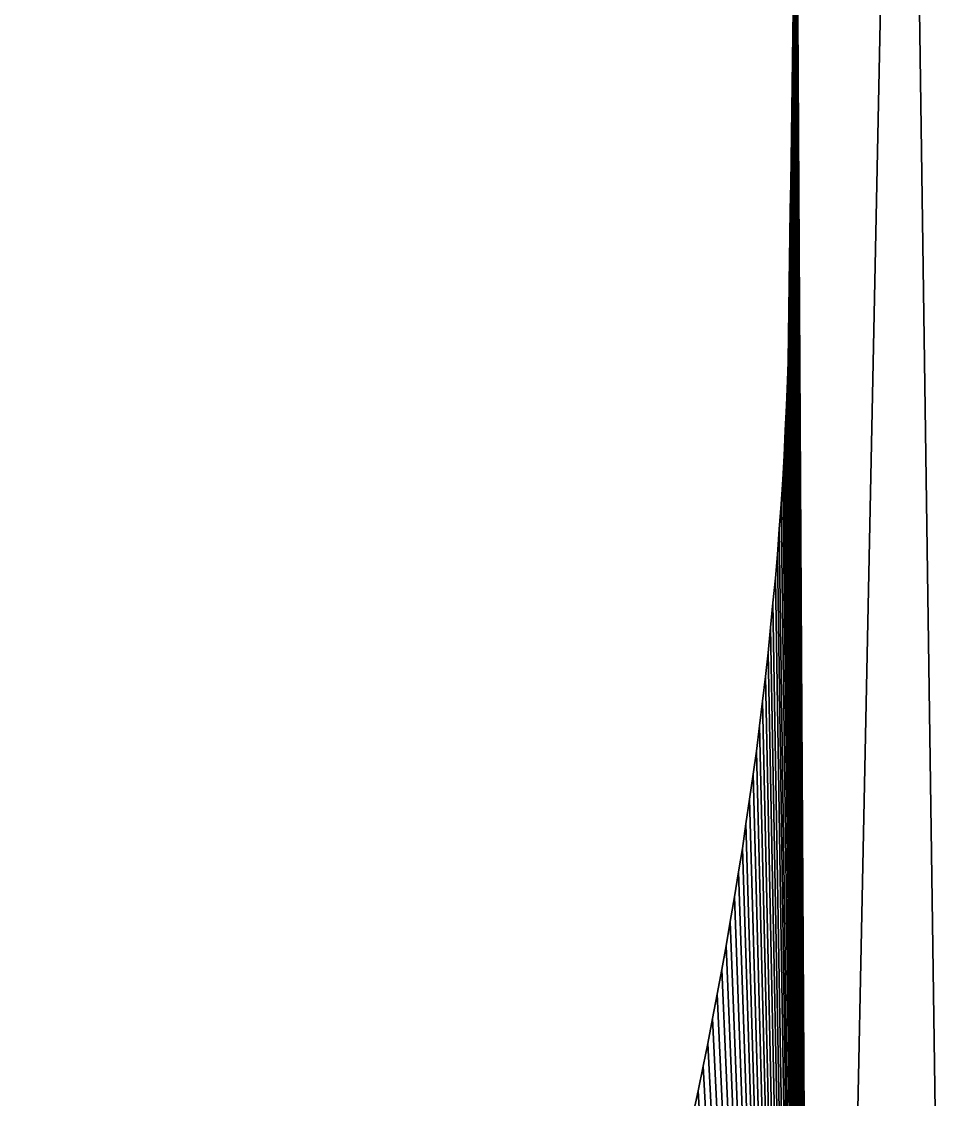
# Model space of a CAD drawing. Extents: x 9 to 1212, y 18 to 833.
# Drawn here: x 57.31 to 75.2, y 494.78 to 515.97 of the extents above; entities that cross this region are included whole.
import ezdxf

# ---------------------------------------------------------------- set-up
doc = ezdxf.new("R2010")
doc.units = 0
doc.header["$MEASUREMENT"] = 0
doc.layers.get('0').update_dxf_attribs({"linetype": 'CONTINUOUS'})

# ---------------------------------------------------------------- blocks, each defined once
blk = doc.blocks.new('GRUPO_1')
for p, q in [((63.92596, 75.36172), (63.93299, 75.84996)), ((63.92596, 75.36172, 15), (63.93299, 75.84996, 15)), ((63.91886, 74.86842), (63.92596, 75.36172)), ((63.91886, 74.86842, 15), (63.92596, 75.36172, 15)), ((63.92596, 75.36172), (63.92596, 75.36172, 15)), ((63.91173, 74.37264), (63.91886, 74.86842)), ((63.91173, 74.37264, 15), (63.91886, 74.86842, 15)), ((63.91886, 74.86842), (63.91886, 74.86842, 15)), ((63.90458, 73.87668), (63.91173, 74.37264)), ((63.90458, 73.87668, 15), (63.91173, 74.37264, 15)), ((63.91173, 74.37264), (63.91173, 74.37264, 15)), ((63.89751, 73.38545), (63.90458, 73.87668)), ((63.89751, 73.38545, 15), (63.90458, 73.87668, 15)), ((63.90458, 73.87668), (63.90458, 73.87668, 15)), ((63.89056, 72.90225), (63.89751, 73.38545)), ((63.89056, 72.90225, 15), (63.89751, 73.38545, 15)), ((63.89751, 73.38545), (63.89751, 73.38545, 15)), ((63.88376, 72.43038), (63.89056, 72.90225)), ((63.88376, 72.43038, 15), (63.89056, 72.90225, 15)), ((63.89056, 72.90225), (63.89056, 72.90225, 15)), ((63.87626, 71.9095), (63.88376, 72.43038)), ((63.87626, 71.9095, 15), (63.88376, 72.43038, 15)), ((63.88376, 72.43038), (63.88376, 72.43038, 15)), ((63.86904, 71.40764), (63.87626, 71.9095)), ((63.86904, 71.40764, 15), (63.87626, 71.9095, 15)), ((63.87626, 71.9095), (63.87626, 71.9095, 15)), ((63.86224, 70.93532), (63.86904, 71.40764)), ((63.86224, 70.93532, 15), (63.86904, 71.40764, 15)), ((63.86904, 71.40764), (63.86904, 71.40764, 15)), ((63.85555, 70.47101), (63.86224, 70.93532)), ((63.85555, 70.47101, 15), (63.86224, 70.93532, 15)), ((63.86224, 70.93532), (63.86224, 70.93532, 15)), ((63.84759, 69.91792), (63.85555, 70.47101)), ((63.84759, 69.91792, 15), (63.85555, 70.47101, 15)), ((63.85555, 70.47101), (63.85555, 70.47101, 15)), ((63.84103, 69.46188), (63.84759, 69.91792)), ((63.84103, 69.46188, 15), (63.84759, 69.91792, 15)), ((63.84759, 69.91792), (63.84759, 69.91792, 15)), ((63.8331, 68.91109), (63.84103, 69.46188)), ((63.8331, 68.91109, 15), (63.84103, 69.46188, 15)), ((63.84103, 69.46188), (63.84103, 69.46188, 15)), ((63.82007, 68.55094), (63.8331, 68.91109)), ((63.82007, 68.55094, 15), (63.8331, 68.91109, 15)), ((63.8331, 68.91109), (63.8331, 68.91109, 15)), ((63.79902, 68.06151), (63.82007, 68.55094)), ((63.79902, 68.06151, 15), (63.82007, 68.55094, 15)), ((63.82007, 68.55094), (63.82007, 68.55094, 15)), ((63.77793, 67.57094), (63.79902, 68.06151)), ((63.77793, 67.57094, 15), (63.79902, 68.06151, 15)), ((63.79902, 68.06151), (63.79902, 68.06151, 15)), ((63.75653, 67.07338), (63.77793, 67.57094)), ((63.75653, 67.07338, 15), (63.77793, 67.57094, 15)), ((63.77793, 67.57094), (63.77793, 67.57094, 15)), ((63.72774, 66.60414), (63.75653, 67.07338)), ((63.72774, 66.60414, 15), (63.75653, 67.07338, 15)), ((63.75653, 67.07338), (63.75653, 67.07338, 15)), ((63.69366, 66.12035), (63.72774, 66.60414)), ((63.69366, 66.12035, 15), (63.72774, 66.60414, 15)), ((63.72774, 66.60414), (63.72774, 66.60414, 15)), ((63.65918, 65.6309), (63.69366, 66.12035)), ((63.65918, 65.6309, 15), (63.69366, 66.12035, 15)), ((63.69366, 66.12035), (63.69366, 66.12035, 15)), ((63.62417, 65.13392), (63.65918, 65.6309)), ((63.62417, 65.13392, 15), (63.65918, 65.6309, 15)), ((63.65918, 65.6309), (63.65918, 65.6309, 15)), ((63.58237, 64.66457), (63.62417, 65.13392)), ((63.58237, 64.66457, 15), (63.62417, 65.13392, 15)), ((63.62417, 65.13392), (63.62417, 65.13392, 15)), ((63.53568, 64.18278), (63.58237, 64.66457)), ((63.53568, 64.18278, 15), (63.58237, 64.66457, 15)), ((63.58237, 64.66457), (63.58237, 64.66457, 15)), ((63.48832, 63.69415), (63.53568, 64.18278)), ((63.48832, 63.69415, 15), (63.53568, 64.18278, 15)), ((63.53568, 64.18278), (63.53568, 64.18278, 15)), ((63.44023, 63.19796), (63.48832, 63.69415)), ((63.44023, 63.19796, 15), (63.48832, 63.69415, 15)), ((63.48832, 63.69415), (63.48832, 63.69415, 15)), ((63.38751, 62.73431), (63.44023, 63.19796)), ((63.38751, 62.73431, 15), (63.44023, 63.19796, 15)), ((63.44023, 63.19796), (63.44023, 63.19796, 15)), ((63.32859, 62.24983), (63.38751, 62.73431)), ((63.32859, 62.24983, 15), (63.38751, 62.73431, 15)), ((63.38751, 62.73431), (63.38751, 62.73431, 15)), ((63.26925, 61.76186), (63.32859, 62.24983)), ((63.26925, 61.76186, 15), (63.32859, 62.24983, 15)), ((63.32859, 62.24983), (63.32859, 62.24983, 15)), ((63.20925, 61.2685), (63.26925, 61.76186)), ((63.20925, 61.2685, 15), (63.26925, 61.76186, 15)), ((63.26925, 61.76186), (63.26925, 61.76186, 15)), ((63.14667, 60.81093), (63.20925, 61.2685)), ((63.14667, 60.81093, 15), (63.20925, 61.2685, 15)), ((63.20925, 61.2685), (63.20925, 61.2685, 15)), ((63.0752, 60.32216), (63.14667, 60.81093)), ((63.0752, 60.32216, 15), (63.14667, 60.81093, 15)), ((63.14667, 60.81093), (63.14667, 60.81093, 15)), ((63.00403, 59.83548), (63.0752, 60.32216)), ((63.00403, 59.83548, 15), (63.0752, 60.32216, 15)), ((63.0752, 60.32216), (63.0752, 60.32216, 15)), ((62.93332, 59.35191), (63.00403, 59.83548)), ((62.93332, 59.35191, 15), (63.00403, 59.83548, 15)), ((63.00403, 59.83548), (63.00403, 59.83548, 15)), ((62.86082, 58.89198), (62.93332, 59.35191)), ((62.86082, 58.89198, 15), (62.93332, 59.35191, 15)), ((62.93332, 59.35191), (62.93332, 59.35191, 15)), ((62.77755, 58.40002), (62.86082, 58.89198)), ((62.77755, 58.40002, 15), (62.86082, 58.89198, 15)), ((62.86082, 58.89198), (62.86082, 58.89198, 15)), ((62.69569, 57.91642), (62.77755, 58.40002)), ((62.69569, 57.91642, 15), (62.77755, 58.40002, 15)), ((62.77755, 58.40002), (62.77755, 58.40002, 15)), ((62.61427, 57.43541), (62.69569, 57.91642)), ((62.61427, 57.43541, 15), (62.69569, 57.91642, 15)), ((62.69569, 57.91642), (62.69569, 57.91642, 15)), ((62.53205, 56.97163), (62.61427, 57.43541)), ((62.53205, 56.97163, 15), (62.61427, 57.43541, 15)), ((62.61427, 57.43541), (62.61427, 57.43541, 15)), ((62.43933, 56.48886), (62.53205, 56.97163)), ((62.43933, 56.48886, 15), (62.53205, 56.97163, 15)), ((62.53205, 56.97163), (62.53205, 56.97163, 15)), ((62.34661, 56.00608), (62.43933, 56.48886)), ((62.34661, 56.00608, 15), (62.43933, 56.48886, 15)), ((62.43933, 56.48886), (62.43933, 56.48886, 15)), ((62.25332, 55.52033), (62.34661, 56.00608)), ((62.25332, 55.52033, 15), (62.34661, 56.00608, 15)), ((62.34661, 56.00608), (62.34661, 56.00608, 15)), ((62.1659, 55.07171), (62.25332, 55.52033)), ((62.1659, 55.07171, 15), (62.25332, 55.52033, 15)), ((62.25332, 55.52033), (62.25332, 55.52033, 15)), ((62.06254, 54.58561), (62.1659, 55.07171)), ((62.06254, 54.58561, 15), (62.1659, 55.07171, 15)), ((62.1659, 55.07171), (62.1659, 55.07171, 15)), ((61.95996, 54.10322), (62.06254, 54.58561)), ((61.95996, 54.10322, 15), (62.06254, 54.58561, 15)), ((62.06254, 54.58561), (62.06254, 54.58561, 15))]:
    blk.add_line(p, q)
mesh = blk.add_polyface()
corners = [(45.55666, 102.79263), (45.80018, 76.73365), (45.34298, 76.88294), (45.6354, 99.86312), (47.10425, 97.18584), (46.26888, 76.59303), (46.74061, 76.46402), (47.21456, 76.34691), (50.27944, 95.58977), (47.69055, 76.24177), (48.16842, 76.14867), (48.64802, 76.06767), (49.12917, 75.99886), (49.61171, 75.9423), (50.09548, 75.89806), (25.73593, 48.02343), (25.89068, 172.33133), (28.44164, 41.78746), (28.93199, 129.29714), (31.32992, 35.70085), (29.23898, 119.80413), (29.26882, 119.07587), (29.29934, 118.33108), (29.32982, 117.5873), (29.36024, 116.84469), (29.39097, 116.09488), (29.45907, 116.26675), (29.63723, 117.01453), (29.82748, 117.76735), (30.02995, 118.52515), (30.24476, 119.28789), (31.1525, 122.16287), (31.27536, 90.28265), (31.32779, 89.80118), (31.3809, 89.31342), (34.96032, 28.78731), (31.43534, 88.85248), (31.49706, 88.36089), (31.55785, 87.87678), (31.61864, 87.39258), (31.68023, 86.90212), (31.74108, 86.41746), (31.80334, 85.92165), (31.86489, 85.43141), (31.92074, 84.98704), (31.98786, 84.52106), (32.05845, 84.03107), (32.12968, 83.53666), (32.19921, 83.05396), (32.26978, 82.56408), (32.33935, 82.08115), (32.40854, 81.60092)]
mesh.append_faces([[corners[k] for k in face] for face in [(1, 4, 5), (5, 4, 6), (6, 4, 7), (7, 8, 9), (9, 8, 10), (10, 8, 11), (11, 8, 12), (12, 8, 13), (13, 8, 14), (15, 16, 17), (17, 18, 19)]], dxfattribs={"vtx0": -1, "vtx1": -1})
mesh.append_faces([[corners[k] for k in face] for face in [(19, 31, 32)]], dxfattribs={"vtx0": -1, "vtx1": -1, "vtx2": -1})
mesh.append_faces([[corners[k] for k in face] for face in [(0, 1, 2), (1, 3, 4), (7, 4, 8), (19, 20, 21), (19, 21, 22), (19, 22, 23), (19, 23, 24), (19, 24, 25), (19, 25, 26), (19, 26, 27), (19, 27, 28), (19, 28, 29), (19, 29, 30), (19, 32, 33), (19, 33, 34), (35, 34, 36), (35, 36, 37), (35, 37, 38), (35, 38, 39), (35, 39, 40), (35, 40, 41), (35, 41, 42), (35, 42, 43), (35, 43, 44), (35, 44, 45), (35, 45, 46), (35, 46, 47), (35, 47, 48), (35, 48, 49), (35, 49, 50), (35, 50, 51)]], dxfattribs={"vtx0": -1, "vtx2": -1})
mesh = blk.add_polyface()
corners = [(25.89068, 172.33133, 15), (25.73593, 48.02343, 15), (28.44164, 41.78746, 15), (28.93199, 129.29714, 15), (31.32992, 35.70085, 15), (29.23898, 119.80413, 15), (29.26882, 119.07587, 15), (29.29934, 118.33108, 15), (29.32982, 117.5873, 15), (29.36024, 116.84469, 15), (29.39097, 116.09488, 15), (29.45907, 116.26675, 15), (29.63723, 117.01453, 15), (29.82748, 117.76735, 15), (30.02995, 118.52515, 15), (30.24476, 119.28789, 15), (31.1525, 122.16287, 15), (31.27536, 90.28265, 15), (31.32779, 89.80118, 15), (31.3809, 89.31342, 15), (34.96032, 28.78731, 15), (31.43534, 88.85248, 15), (31.49706, 88.36089, 15), (31.55785, 87.87678, 15), (31.61864, 87.39258, 15), (31.68023, 86.90212, 15), (31.74108, 86.41746, 15), (31.80334, 85.92165, 15), (31.86489, 85.43141, 15), (31.92074, 84.98704, 15), (31.98786, 84.52106, 15), (32.05845, 84.03107, 15), (32.12968, 83.53666, 15), (32.19921, 83.05396, 15), (32.26978, 82.56408, 15), (32.33935, 82.08115, 15), (32.40854, 81.60092, 15), (45.80018, 76.73365, 15), (45.55666, 102.79263, 15), (45.34298, 76.88294, 15), (45.6354, 99.86312, 15), (47.10425, 97.18584, 15), (46.26888, 76.59303, 15), (46.74061, 76.46402, 15), (47.21456, 76.34691, 15), (50.27944, 95.58977, 15), (47.69055, 76.24177, 15), (48.16842, 76.14867, 15), (48.64802, 76.06767, 15), (49.12917, 75.99886, 15), (49.61171, 75.9423, 15), (50.09548, 75.89806, 15)]
mesh.append_faces([[corners[k] for k in face] for face in [(5, 4, 6), (6, 4, 7), (7, 4, 8), (8, 4, 9), (9, 4, 10), (10, 4, 11), (11, 4, 12), (12, 4, 13), (13, 4, 14), (14, 4, 15), (17, 4, 18), (18, 4, 19), (19, 20, 21), (21, 20, 22), (22, 20, 23), (23, 20, 24), (24, 20, 25), (25, 20, 26), (26, 20, 27), (27, 20, 28), (28, 20, 29), (29, 20, 30), (30, 20, 31), (31, 20, 32), (32, 20, 33), (33, 20, 34), (34, 20, 35), (35, 20, 36), (37, 38, 39), (40, 37, 41), (41, 44, 45)]], dxfattribs={"vtx0": -1, "vtx1": -1})
mesh.append_faces([[corners[k] for k in face] for face in [(16, 4, 17)]], dxfattribs={"vtx0": -1, "vtx1": -1, "vtx2": -1})
mesh.append_faces([[corners[k] for k in face] for face in [(0, 1, 2), (3, 2, 4), (41, 37, 42), (41, 42, 43), (41, 43, 44), (45, 44, 46), (45, 46, 47), (45, 47, 48), (45, 48, 49), (45, 49, 50), (45, 50, 51)]], dxfattribs={"vtx0": -1, "vtx2": -1})
mesh = blk.add_polyface()
corners = [(62.98852, 79.59793), (66.09998, 97.93528), (63.40315, 79.89884), (63.81484, 80.21183), (63.99714, 80.30548), (64.37657, 14.0362), (67.19913, 20.59332), (69.15236, 85.83465), (70.12574, 99.42205), (70.99319, 88.67307), (63.85555, 70.47101), (63.86224, 70.93532), (63.86904, 71.40764), (63.87626, 71.9095), (63.88376, 72.43038), (63.89056, 72.90225), (63.89751, 73.38545), (63.90458, 73.87668), (63.91173, 74.37264), (63.91886, 74.86842), (63.92596, 75.36172), (63.93299, 75.84996), (63.9399, 76.32987), (63.94696, 76.82029), (63.95438, 77.33547), (63.96145, 77.82632), (63.96809, 78.28802), (63.97543, 78.79779), (63.98294, 79.31925), (63.98913, 79.74909), (69.90033, 27.20158), (72.50603, 85.79617), (72.39628, 33.88724), (74.60102, 40.67349), (75.91696, 85.75704), (76.42559, 47.57318), (79.3425, 85.71774), (77.77944, 54.5713), (78.58478, 61.64819), (80.76293, 67.39826), (82.76454, 85.67848), (109.35373, 67.39067), (86.25546, 85.63843), (89.49964, 85.60094), (92.90322, 85.56132), (96.35647, 85.52111), (99.65603, 85.48266), (103.08895, 85.44263), (106.45631, 85.40337)]
mesh.append_faces([[corners[k] for k in face] for face in [(0, 1, 2), (2, 1, 3), (3, 1, 4), (7, 8, 9), (30, 31, 32), (32, 31, 33), (33, 34, 35), (35, 36, 37), (37, 36, 38), (38, 36, 39), (39, 40, 41)]], dxfattribs={"vtx0": -1, "vtx1": -1})
mesh.append_faces([[corners[k] for k in face] for face in [(4, 1, 5), (6, 1, 7)]], dxfattribs={"vtx0": -1, "vtx1": -1, "vtx2": -1})
mesh.append_faces([[corners[k] for k in face] for face in [(5, 10, 11), (5, 11, 12), (5, 12, 13), (5, 13, 14), (5, 14, 15), (5, 15, 16), (5, 16, 17), (5, 17, 18), (5, 18, 19), (5, 19, 20), (5, 20, 21), (5, 21, 22), (5, 22, 23), (5, 23, 24), (5, 24, 25), (5, 25, 26), (5, 26, 27), (5, 27, 28), (5, 28, 29), (5, 29, 4), (30, 7, 31), (33, 31, 34), (35, 34, 36), (39, 36, 40), (41, 40, 42), (41, 42, 43), (41, 43, 44), (41, 44, 45), (41, 45, 46), (41, 46, 47), (41, 47, 48)]], dxfattribs={"vtx0": -1, "vtx2": -1})
mesh = blk.add_polyface()
corners = [(63.85555, 70.47101, 15), (64.37657, 14.0362, 15), (63.86224, 70.93532, 15), (63.86904, 71.40764, 15), (63.87626, 71.9095, 15), (63.88376, 72.43038, 15), (63.89056, 72.90225, 15), (63.89751, 73.38545, 15), (63.90458, 73.87668, 15), (63.91173, 74.37264, 15), (63.91886, 74.86842, 15), (63.92596, 75.36172, 15), (63.93299, 75.84996, 15), (63.9399, 76.32987, 15), (63.94696, 76.82029, 15), (63.95438, 77.33547, 15), (63.96145, 77.82632, 15), (63.96809, 78.28802, 15), (63.97543, 78.79779, 15), (63.98294, 79.31925, 15), (63.98913, 79.74909, 15), (63.99714, 80.30548, 15), (66.09998, 97.93528, 15), (62.98852, 79.59793, 15), (63.40315, 79.89884, 15), (63.81484, 80.21183, 15), (67.19913, 20.59332, 15), (69.15236, 85.83465, 15), (70.12574, 99.42205, 15), (70.99319, 88.67307, 15), (69.90033, 27.20158, 15), (72.50603, 85.79617, 15), (72.39628, 33.88724, 15), (74.60102, 40.67349, 15), (75.91696, 85.75704, 15), (76.42559, 47.57318, 15), (79.3425, 85.71774, 15), (77.77944, 54.5713, 15), (78.58478, 61.64819, 15), (80.76293, 67.39826, 15), (82.76454, 85.67848, 15), (109.35373, 67.39067, 15), (86.25546, 85.63843, 15), (89.49964, 85.60094, 15), (92.90322, 85.56132, 15), (96.35647, 85.52111, 15), (99.65603, 85.48266, 15), (103.08895, 85.44263, 15), (106.45631, 85.40337, 15)]
mesh.append_faces([[corners[k] for k in face] for face in [(0, 1, 2), (2, 1, 3), (3, 1, 4), (4, 1, 5), (5, 1, 6), (6, 1, 7), (7, 1, 8), (8, 1, 9), (9, 1, 10), (10, 1, 11), (11, 1, 12), (12, 1, 13), (13, 1, 14), (14, 1, 15), (15, 1, 16), (16, 1, 17), (17, 1, 18), (18, 1, 19), (19, 1, 20), (20, 1, 21), (27, 30, 31), (31, 33, 34), (34, 35, 36), (36, 39, 40), (40, 41, 42), (42, 41, 43), (43, 41, 44), (44, 41, 45), (45, 41, 46), (46, 41, 47), (47, 41, 48)]], dxfattribs={"vtx0": -1, "vtx1": -1})
mesh.append_faces([[corners[k] for k in face] for face in [(22, 21, 1), (22, 26, 27)]], dxfattribs={"vtx0": -1, "vtx1": -1, "vtx2": -1})
mesh.append_faces([[corners[k] for k in face] for face in [(22, 23, 24), (22, 24, 25), (22, 25, 21), (28, 27, 29), (31, 30, 32), (31, 32, 33), (34, 33, 35), (36, 35, 37), (36, 37, 38), (36, 38, 39), (40, 39, 41)]], dxfattribs={"vtx0": -1, "vtx2": -1})
mesh = blk.add_polyface()
corners = [(50.09548, 75.89806), (50.27944, 95.58977), (50.57961, 75.86625), (53.89786, 95.28311), (51.06333, 75.84691), (51.54778, 75.84001), (52.0328, 75.8456), (52.51823, 75.86378), (53.0039, 75.89459), (53.48966, 75.93812), (53.97535, 75.99444), (56.38961, 95.48937), (54.46079, 76.06362), (54.94584, 76.14572), (55.4178, 76.23819), (55.8844, 76.34196), (56.35019, 76.45795), (56.81502, 76.58621), (59.24509, 95.98767), (57.27875, 76.72682), (57.74122, 76.87984), (58.2023, 77.04532), (58.66185, 77.22334), (59.1197, 77.41396), (59.57573, 77.61723), (62.47749, 96.79673), (60.01442, 77.82569), (60.44609, 78.04346), (60.8757, 78.27294), (61.30313, 78.51419), (61.72826, 78.76725), (62.15095, 79.0322), (62.57108, 79.30907), (66.09998, 97.93528), (62.98852, 79.59793), (64.37657, 14.0362), (63.65918, 65.6309), (63.69366, 66.12035), (63.72774, 66.60414), (63.75653, 67.07338), (63.77793, 67.57094), (63.79902, 68.06151), (63.82007, 68.55094), (63.8331, 68.91109), (63.84103, 69.46188), (63.84759, 69.91792), (63.85555, 70.47101)]
mesh.append_faces([[corners[k] for k in face] for face in [(0, 1, 2), (2, 3, 4), (4, 3, 5), (5, 3, 6), (6, 3, 7), (7, 3, 8), (8, 3, 9), (9, 3, 10), (10, 11, 12), (12, 11, 13), (13, 11, 14), (14, 11, 15), (15, 11, 16), (16, 11, 17), (17, 18, 19), (19, 18, 20), (20, 18, 21), (21, 18, 22), (22, 18, 23), (23, 18, 24), (24, 25, 26), (26, 25, 27), (27, 25, 28), (28, 25, 29), (29, 25, 30), (30, 25, 31), (31, 25, 32), (32, 33, 34)]], dxfattribs={"vtx0": -1, "vtx1": -1})
mesh.append_faces([[corners[k] for k in face] for face in [(2, 1, 3), (10, 3, 11), (17, 11, 18), (24, 18, 25), (32, 25, 33), (35, 36, 37), (35, 37, 38), (35, 38, 39), (35, 39, 40), (35, 40, 41), (35, 41, 42), (35, 42, 43), (35, 43, 44), (35, 44, 45), (35, 45, 46)]], dxfattribs={"vtx0": -1, "vtx2": -1})
mesh = blk.add_polyface()
corners = [(63.65918, 65.6309, 15), (64.37657, 14.0362, 15), (63.69366, 66.12035, 15), (63.72774, 66.60414, 15), (63.75653, 67.07338, 15), (63.77793, 67.57094, 15), (63.79902, 68.06151, 15), (63.82007, 68.55094, 15), (63.8331, 68.91109, 15), (63.84103, 69.46188, 15), (63.84759, 69.91792, 15), (63.85555, 70.47101, 15), (50.27944, 95.58977, 15), (50.09548, 75.89806, 15), (50.57961, 75.86625, 15), (53.89786, 95.28311, 15), (51.06333, 75.84691, 15), (51.54778, 75.84001, 15), (52.0328, 75.8456, 15), (52.51823, 75.86378, 15), (53.0039, 75.89459, 15), (53.48966, 75.93812, 15), (53.97535, 75.99444, 15), (56.38961, 95.48937, 15), (54.46079, 76.06362, 15), (54.94584, 76.14572, 15), (55.4178, 76.23819, 15), (55.8844, 76.34196, 15), (56.35019, 76.45795, 15), (56.81502, 76.58621, 15), (59.24509, 95.98767, 15), (57.27875, 76.72682, 15), (57.74122, 76.87984, 15), (58.2023, 77.04532, 15), (58.66185, 77.22334, 15), (59.1197, 77.41396, 15), (59.57573, 77.61723, 15), (62.47749, 96.79673, 15), (60.01442, 77.82569, 15), (60.44609, 78.04346, 15), (60.8757, 78.27294, 15), (61.30313, 78.51419, 15), (61.72826, 78.76725, 15), (62.15095, 79.0322, 15), (62.57108, 79.30907, 15), (66.09998, 97.93528, 15), (62.98852, 79.59793, 15)]
mesh.append_faces([[corners[k] for k in face] for face in [(0, 1, 2), (2, 1, 3), (3, 1, 4), (4, 1, 5), (5, 1, 6), (6, 1, 7), (7, 1, 8), (8, 1, 9), (9, 1, 10), (10, 1, 11), (12, 14, 15), (15, 22, 23), (23, 29, 30), (30, 36, 37), (37, 44, 45)]], dxfattribs={"vtx0": -1, "vtx1": -1})
mesh.append_faces([[corners[k] for k in face] for face in [(12, 13, 14), (15, 14, 16), (15, 16, 17), (15, 17, 18), (15, 18, 19), (15, 19, 20), (15, 20, 21), (15, 21, 22), (23, 22, 24), (23, 24, 25), (23, 25, 26), (23, 26, 27), (23, 27, 28), (23, 28, 29), (30, 29, 31), (30, 31, 32), (30, 32, 33), (30, 33, 34), (30, 34, 35), (30, 35, 36), (37, 36, 38), (37, 38, 39), (37, 39, 40), (37, 40, 41), (37, 41, 42), (37, 42, 43), (37, 43, 44), (45, 44, 46)]], dxfattribs={"vtx0": -1, "vtx2": -1})
mesh = blk.add_polyface()
corners = [(64.37657, 14.0362), (66.09998, 97.93528), (67.19913, 20.59332), (61.5131, 7.49806), (59.95044, 46.09172), (60.08451, 46.55927), (60.21423, 47.01269), (60.34293, 47.48917), (60.47107, 47.96363), (60.59959, 48.43945), (60.72463, 48.90242), (60.84351, 49.3636), (60.96357, 49.8399), (61.08348, 50.31555), (61.20524, 50.79858), (61.31422, 51.24293), (61.42706, 51.72787), (61.53844, 52.20654), (61.64914, 52.68228), (61.7547, 53.1379), (61.85772, 53.62237), (61.95996, 54.10322), (62.06254, 54.58561), (62.1659, 55.07171), (62.25332, 55.52033), (62.34661, 56.00608), (62.43933, 56.48886), (62.53205, 56.97163), (62.61427, 57.43541), (62.69569, 57.91642), (62.77755, 58.40002), (62.86082, 58.89198), (62.93332, 59.35191), (63.00403, 59.83548), (63.0752, 60.32216), (63.14667, 60.81093), (63.20925, 61.2685), (63.26925, 61.76186), (63.32859, 62.24983), (63.38751, 62.73431), (63.44023, 63.19796), (63.48832, 63.69415), (63.53568, 64.18278), (63.58237, 64.66457), (63.62417, 65.13392), (63.65918, 65.6309), (69.15236, 85.83465), (69.90033, 27.20158)]
mesh.append_faces([[corners[k] for k in face] for face in [(0, 1, 2)]], dxfattribs={"vtx0": -1, "vtx1": -1})
mesh.append_faces([[corners[k] for k in face] for face in [(3, 4, 5), (3, 5, 6), (3, 6, 7), (3, 7, 8), (3, 8, 9), (3, 9, 10), (3, 10, 11), (3, 11, 12), (3, 12, 13), (3, 13, 14), (3, 14, 15), (3, 15, 16), (3, 16, 17), (0, 17, 18), (0, 18, 19), (0, 19, 20), (0, 20, 21), (0, 21, 22), (0, 22, 23), (0, 23, 24), (0, 24, 25), (0, 25, 26), (0, 26, 27), (0, 27, 28), (0, 28, 29), (0, 29, 30), (0, 30, 31), (0, 31, 32), (0, 32, 33), (0, 33, 34), (0, 34, 35), (0, 35, 36), (0, 36, 37), (0, 37, 38), (0, 38, 39), (0, 39, 40), (0, 40, 41), (0, 41, 42), (0, 42, 43), (0, 43, 44), (0, 44, 45), (46, 47, 2)]], dxfattribs={"vtx0": -1, "vtx2": -1})
mesh = blk.add_polyface()
corners = [(59.95044, 46.09172, 15), (61.5131, 7.49806, 15), (60.08451, 46.55927, 15), (60.21423, 47.01269, 15), (60.34293, 47.48917, 15), (60.47107, 47.96363, 15), (60.59959, 48.43945, 15), (60.72463, 48.90242, 15), (60.84351, 49.3636, 15), (60.96357, 49.8399, 15), (61.08348, 50.31555, 15), (61.20524, 50.79858, 15), (61.31422, 51.24293, 15), (61.42706, 51.72787, 15), (61.53844, 52.20654, 15), (64.37657, 14.0362, 15), (61.64914, 52.68228, 15), (61.7547, 53.1379, 15), (61.85772, 53.62237, 15), (61.95996, 54.10322, 15), (62.06254, 54.58561, 15), (62.1659, 55.07171, 15), (62.25332, 55.52033, 15), (62.34661, 56.00608, 15), (62.43933, 56.48886, 15), (62.53205, 56.97163, 15), (62.61427, 57.43541, 15), (62.69569, 57.91642, 15), (62.77755, 58.40002, 15), (62.86082, 58.89198, 15), (62.93332, 59.35191, 15), (63.00403, 59.83548, 15), (63.0752, 60.32216, 15), (63.14667, 60.81093, 15), (63.20925, 61.2685, 15), (63.26925, 61.76186, 15), (63.32859, 62.24983, 15), (63.38751, 62.73431, 15), (63.44023, 63.19796, 15), (63.48832, 63.69415, 15), (63.53568, 64.18278, 15), (63.58237, 64.66457, 15), (63.62417, 65.13392, 15), (63.65918, 65.6309, 15), (66.09998, 97.93528, 15), (67.19913, 20.59332, 15), (69.90033, 27.20158, 15), (69.15236, 85.83465, 15)]
mesh.append_faces([[corners[k] for k in face] for face in [(0, 1, 2), (2, 1, 3), (3, 1, 4), (4, 1, 5), (5, 1, 6), (6, 1, 7), (7, 1, 8), (8, 1, 9), (9, 1, 10), (10, 1, 11), (11, 1, 12), (12, 1, 13), (13, 1, 14), (14, 15, 16), (16, 15, 17), (17, 15, 18), (18, 15, 19), (19, 15, 20), (20, 15, 21), (21, 15, 22), (22, 15, 23), (23, 15, 24), (24, 15, 25), (25, 15, 26), (26, 15, 27), (27, 15, 28), (28, 15, 29), (29, 15, 30), (30, 15, 31), (31, 15, 32), (32, 15, 33), (33, 15, 34), (34, 15, 35), (35, 15, 36), (36, 15, 37), (37, 15, 38), (38, 15, 39), (39, 15, 40), (40, 15, 41), (41, 15, 42), (42, 15, 43), (46, 47, 45)]], dxfattribs={"vtx0": -1, "vtx1": -1})
mesh.append_faces([[corners[k] for k in face] for face in [(44, 15, 45)]], dxfattribs={"vtx0": -1, "vtx2": -1})
mesh = blk.add_polyface()
corners = [(63.93299, 75.84996, 15), (63.92596, 75.36172), (63.92596, 75.36172, 15), (63.93299, 75.84996)]
mesh.append_faces([[corners[k] for k in face] for face in [(0, 1, 2), (1, 0, 3)]], dxfattribs={"vtx0": -1})
mesh = blk.add_polyface()
corners = [(63.92596, 75.36172, 15), (63.91886, 74.86842), (63.91886, 74.86842, 15), (63.92596, 75.36172)]
mesh.append_faces([[corners[k] for k in face] for face in [(0, 1, 2), (1, 0, 3)]], dxfattribs={"vtx0": -1})
mesh = blk.add_polyface()
corners = [(63.91886, 74.86842, 15), (63.91173, 74.37264), (63.91173, 74.37264, 15), (63.91886, 74.86842)]
mesh.append_faces([[corners[k] for k in face] for face in [(0, 1, 2), (1, 0, 3)]], dxfattribs={"vtx0": -1})
mesh = blk.add_polyface()
corners = [(63.91173, 74.37264, 15), (63.90458, 73.87668), (63.90458, 73.87668, 15), (63.91173, 74.37264)]
mesh.append_faces([[corners[k] for k in face] for face in [(0, 1, 2), (1, 0, 3)]], dxfattribs={"vtx0": -1})
mesh = blk.add_polyface()
corners = [(63.90458, 73.87668, 15), (63.89751, 73.38545), (63.89751, 73.38545, 15), (63.90458, 73.87668)]
mesh.append_faces([[corners[k] for k in face] for face in [(0, 1, 2), (1, 0, 3)]], dxfattribs={"vtx0": -1})
mesh = blk.add_polyface()
corners = [(63.89751, 73.38545, 15), (63.89056, 72.90225), (63.89056, 72.90225, 15), (63.89751, 73.38545)]
mesh.append_faces([[corners[k] for k in face] for face in [(0, 1, 2), (1, 0, 3)]], dxfattribs={"vtx0": -1})
mesh = blk.add_polyface()
corners = [(63.89056, 72.90225, 15), (63.88376, 72.43038), (63.88376, 72.43038, 15), (63.89056, 72.90225)]
mesh.append_faces([[corners[k] for k in face] for face in [(0, 1, 2), (1, 0, 3)]], dxfattribs={"vtx0": -1})
mesh = blk.add_polyface()
corners = [(63.88376, 72.43038, 15), (63.87626, 71.9095), (63.87626, 71.9095, 15), (63.88376, 72.43038)]
mesh.append_faces([[corners[k] for k in face] for face in [(0, 1, 2), (1, 0, 3)]], dxfattribs={"vtx0": -1})
mesh = blk.add_polyface()
corners = [(63.87626, 71.9095, 15), (63.86904, 71.40764), (63.86904, 71.40764, 15), (63.87626, 71.9095)]
mesh.append_faces([[corners[k] for k in face] for face in [(0, 1, 2), (1, 0, 3)]], dxfattribs={"vtx0": -1})
mesh = blk.add_polyface()
corners = [(63.86904, 71.40764, 15), (63.86224, 70.93532), (63.86224, 70.93532, 15), (63.86904, 71.40764)]
mesh.append_faces([[corners[k] for k in face] for face in [(0, 1, 2), (1, 0, 3)]], dxfattribs={"vtx0": -1})
mesh = blk.add_polyface()
corners = [(63.86224, 70.93532, 15), (63.85555, 70.47101), (63.85555, 70.47101, 15), (63.86224, 70.93532)]
mesh.append_faces([[corners[k] for k in face] for face in [(0, 1, 2), (1, 0, 3)]], dxfattribs={"vtx0": -1})
mesh = blk.add_polyface()
corners = [(63.85555, 70.47101, 15), (63.84759, 69.91792), (63.84759, 69.91792, 15), (63.85555, 70.47101)]
mesh.append_faces([[corners[k] for k in face] for face in [(0, 1, 2), (1, 0, 3)]], dxfattribs={"vtx0": -1})
mesh = blk.add_polyface()
corners = [(63.84759, 69.91792, 15), (63.84103, 69.46188), (63.84103, 69.46188, 15), (63.84759, 69.91792)]
mesh.append_faces([[corners[k] for k in face] for face in [(0, 1, 2), (1, 0, 3)]], dxfattribs={"vtx0": -1})
mesh = blk.add_polyface()
corners = [(63.84103, 69.46188, 15), (63.8331, 68.91109), (63.8331, 68.91109, 15), (63.84103, 69.46188)]
mesh.append_faces([[corners[k] for k in face] for face in [(0, 1, 2), (1, 0, 3)]], dxfattribs={"vtx0": -1})
mesh = blk.add_polyface()
corners = [(63.8331, 68.91109, 15), (63.82007, 68.55094), (63.82007, 68.55094, 15), (63.8331, 68.91109)]
mesh.append_faces([[corners[k] for k in face] for face in [(0, 1, 2), (1, 0, 3)]], dxfattribs={"vtx0": -1})
mesh = blk.add_polyface()
corners = [(63.82007, 68.55094, 15), (63.79902, 68.06151), (63.79902, 68.06151, 15), (63.82007, 68.55094)]
mesh.append_faces([[corners[k] for k in face] for face in [(0, 1, 2), (1, 0, 3)]], dxfattribs={"vtx0": -1})
mesh = blk.add_polyface()
corners = [(63.79902, 68.06151, 15), (63.77793, 67.57094), (63.77793, 67.57094, 15), (63.79902, 68.06151)]
mesh.append_faces([[corners[k] for k in face] for face in [(0, 1, 2), (1, 0, 3)]], dxfattribs={"vtx0": -1})
mesh = blk.add_polyface()
corners = [(34.96032, 28.78731), (35.03809, 67.77002), (38.78152, 22.29372), (36.59369, 61.66403), (36.73568, 61.18219), (36.87128, 60.72203), (37.01064, 60.24909), (37.14998, 59.77626), (37.28754, 59.30944), (37.42849, 58.83114), (37.56645, 58.36296), (37.70269, 57.93175), (37.8559, 57.46321), (38.00843, 56.99673), (38.15976, 56.53393), (38.31363, 56.06336), (38.46418, 55.60295), (38.61514, 55.14128), (38.76936, 54.66965), (38.92106, 54.24987), (42.79228, 16.24309), (39.09005, 53.78224), (39.25908, 53.3145), (39.42475, 52.85607), (39.59297, 52.39056), (39.76127, 51.92484), (39.92995, 51.45809), (40.07961, 51.05723), (40.26672, 50.58747), (40.44641, 50.13631), (40.62937, 49.67698), (40.81137, 49.22004), (40.99176, 48.76713), (41.17595, 48.30471), (41.35283, 47.86061), (41.53374, 47.43912), (41.73253, 46.98523), (41.93113, 46.53177), (42.12577, 46.08735), (42.32454, 45.63351), (42.52095, 45.18505), (42.71686, 44.73774), (42.89539, 44.3367), (46.99136, 10.65847), (43.11121, 43.88641), (43.32431, 43.44181), (61.5131, 7.49806), (59.68123, 45.15288), (59.81467, 45.61824), (59.95044, 46.09172)]
mesh.append_faces([[corners[k] for k in face] for face in [(0, 1, 2)]], dxfattribs={"vtx0": -1, "vtx1": -1})
mesh.append_faces([[corners[k] for k in face] for face in [(2, 3, 4), (2, 4, 5), (2, 5, 6), (2, 6, 7), (2, 7, 8), (2, 8, 9), (2, 9, 10), (2, 10, 11), (2, 11, 12), (2, 12, 13), (2, 13, 14), (2, 14, 15), (2, 15, 16), (2, 16, 17), (2, 17, 18), (2, 18, 19), (20, 19, 21), (20, 21, 22), (20, 22, 23), (20, 23, 24), (20, 24, 25), (20, 25, 26), (20, 26, 27), (20, 27, 28), (20, 28, 29), (20, 29, 30), (20, 30, 31), (20, 31, 32), (20, 32, 33), (20, 33, 34), (20, 34, 35), (20, 35, 36), (20, 36, 37), (20, 37, 38), (20, 38, 39), (20, 39, 40), (20, 40, 41), (20, 41, 42), (43, 42, 44), (43, 44, 45), (46, 47, 48), (46, 48, 49)]], dxfattribs={"vtx0": -1, "vtx2": -1})
mesh = blk.add_polyface()
corners = [(35.03809, 67.77002, 15), (34.96032, 28.78731, 15), (38.78152, 22.29372, 15), (36.59369, 61.66403, 15), (36.73568, 61.18219, 15), (36.87128, 60.72203, 15), (37.01064, 60.24909, 15), (37.14998, 59.77626, 15), (37.28754, 59.30944, 15), (37.42849, 58.83114, 15), (37.56645, 58.36296, 15), (37.70269, 57.93175, 15), (37.8559, 57.46321, 15), (38.00843, 56.99673, 15), (38.15976, 56.53393, 15), (38.31363, 56.06336, 15), (38.46418, 55.60295, 15), (38.61514, 55.14128, 15), (38.76936, 54.66965, 15), (38.92106, 54.24987, 15), (42.79228, 16.24309, 15), (39.09005, 53.78224, 15), (39.25908, 53.3145, 15), (39.42475, 52.85607, 15), (39.59297, 52.39056, 15), (39.76127, 51.92484, 15), (39.92995, 51.45809, 15), (40.07961, 51.05723, 15), (40.26672, 50.58747, 15), (40.44641, 50.13631, 15), (40.62937, 49.67698, 15), (40.81137, 49.22004, 15), (40.99176, 48.76713, 15), (41.17595, 48.30471, 15), (41.35283, 47.86061, 15), (41.53374, 47.43912, 15), (41.73253, 46.98523, 15), (41.93113, 46.53177, 15), (42.12577, 46.08735, 15), (42.32454, 45.63351, 15), (42.52095, 45.18505, 15), (42.71686, 44.73774, 15), (42.89539, 44.3367, 15), (46.99136, 10.65847, 15), (43.11121, 43.88641, 15), (43.32431, 43.44181, 15), (59.68123, 45.15288, 15), (61.5131, 7.49806, 15), (59.81467, 45.61824, 15), (59.95044, 46.09172, 15)]
mesh.append_faces([[corners[k] for k in face] for face in [(3, 2, 4), (4, 2, 5), (5, 2, 6), (6, 2, 7), (7, 2, 8), (8, 2, 9), (9, 2, 10), (10, 2, 11), (11, 2, 12), (12, 2, 13), (13, 2, 14), (14, 2, 15), (15, 2, 16), (16, 2, 17), (17, 2, 18), (18, 2, 19), (19, 20, 21), (21, 20, 22), (22, 20, 23), (23, 20, 24), (24, 20, 25), (25, 20, 26), (26, 20, 27), (27, 20, 28), (28, 20, 29), (29, 20, 30), (30, 20, 31), (31, 20, 32), (32, 20, 33), (33, 20, 34), (34, 20, 35), (35, 20, 36), (36, 20, 37), (37, 20, 38), (38, 20, 39), (39, 20, 40), (40, 20, 41), (41, 20, 42), (42, 43, 44), (44, 43, 45), (46, 47, 48), (48, 47, 49)]], dxfattribs={"vtx0": -1, "vtx1": -1})
mesh.append_faces([[corners[k] for k in face] for face in [(0, 1, 2)]], dxfattribs={"vtx0": -1, "vtx2": -1})
mesh = blk.add_polyface()
corners = [(63.77793, 67.57094, 15), (63.75653, 67.07338), (63.75653, 67.07338, 15), (63.77793, 67.57094)]
mesh.append_faces([[corners[k] for k in face] for face in [(0, 1, 2), (1, 0, 3)]], dxfattribs={"vtx0": -1})
mesh = blk.add_polyface()
corners = [(63.75653, 67.07338, 15), (63.72774, 66.60414), (63.72774, 66.60414, 15), (63.75653, 67.07338)]
mesh.append_faces([[corners[k] for k in face] for face in [(0, 1, 2), (1, 0, 3)]], dxfattribs={"vtx0": -1})
mesh = blk.add_polyface()
corners = [(63.72774, 66.60414, 15), (63.69366, 66.12035), (63.69366, 66.12035, 15), (63.72774, 66.60414)]
mesh.append_faces([[corners[k] for k in face] for face in [(0, 1, 2), (1, 0, 3)]], dxfattribs={"vtx0": -1})
mesh = blk.add_polyface()
corners = [(63.69366, 66.12035, 15), (63.65918, 65.6309), (63.65918, 65.6309, 15), (63.69366, 66.12035)]
mesh.append_faces([[corners[k] for k in face] for face in [(0, 1, 2), (1, 0, 3)]], dxfattribs={"vtx0": -1})
mesh = blk.add_polyface()
corners = [(63.65918, 65.6309, 15), (63.62417, 65.13392), (63.62417, 65.13392, 15), (63.65918, 65.6309)]
mesh.append_faces([[corners[k] for k in face] for face in [(0, 1, 2), (1, 0, 3)]], dxfattribs={"vtx0": -1})
mesh = blk.add_polyface()
corners = [(63.62417, 65.13392, 15), (63.58237, 64.66457), (63.58237, 64.66457, 15), (63.62417, 65.13392)]
mesh.append_faces([[corners[k] for k in face] for face in [(0, 1, 2), (1, 0, 3)]], dxfattribs={"vtx0": -1})
mesh = blk.add_polyface()
corners = [(63.58237, 64.66457, 15), (63.53568, 64.18278), (63.53568, 64.18278, 15), (63.58237, 64.66457)]
mesh.append_faces([[corners[k] for k in face] for face in [(0, 1, 2), (1, 0, 3)]], dxfattribs={"vtx0": -1})
mesh = blk.add_polyface()
corners = [(63.53568, 64.18278, 15), (63.48832, 63.69415), (63.48832, 63.69415, 15), (63.53568, 64.18278)]
mesh.append_faces([[corners[k] for k in face] for face in [(0, 1, 2), (1, 0, 3)]], dxfattribs={"vtx0": -1})
mesh = blk.add_polyface()
corners = [(63.48832, 63.69415, 15), (63.44023, 63.19796), (63.44023, 63.19796, 15), (63.48832, 63.69415)]
mesh.append_faces([[corners[k] for k in face] for face in [(0, 1, 2), (1, 0, 3)]], dxfattribs={"vtx0": -1})
mesh = blk.add_polyface()
corners = [(63.44023, 63.19796, 15), (63.38751, 62.73431), (63.38751, 62.73431, 15), (63.44023, 63.19796)]
mesh.append_faces([[corners[k] for k in face] for face in [(0, 1, 2), (1, 0, 3)]], dxfattribs={"vtx0": -1})
mesh = blk.add_polyface()
corners = [(63.38751, 62.73431, 15), (63.32859, 62.24983), (63.32859, 62.24983, 15), (63.38751, 62.73431)]
mesh.append_faces([[corners[k] for k in face] for face in [(0, 1, 2), (1, 0, 3)]], dxfattribs={"vtx0": -1})
mesh = blk.add_polyface()
corners = [(63.32859, 62.24983, 15), (63.26925, 61.76186), (63.26925, 61.76186, 15), (63.32859, 62.24983)]
mesh.append_faces([[corners[k] for k in face] for face in [(0, 1, 2), (1, 0, 3)]], dxfattribs={"vtx0": -1})
mesh = blk.add_polyface()
corners = [(63.26925, 61.76186, 15), (63.20925, 61.2685), (63.20925, 61.2685, 15), (63.26925, 61.76186)]
mesh.append_faces([[corners[k] for k in face] for face in [(0, 1, 2), (1, 0, 3)]], dxfattribs={"vtx0": -1})
mesh = blk.add_polyface()
corners = [(63.20925, 61.2685, 15), (63.14667, 60.81093), (63.14667, 60.81093, 15), (63.20925, 61.2685)]
mesh.append_faces([[corners[k] for k in face] for face in [(0, 1, 2), (1, 0, 3)]], dxfattribs={"vtx0": -1})
mesh = blk.add_polyface()
corners = [(63.14667, 60.81093, 15), (63.0752, 60.32216), (63.0752, 60.32216, 15), (63.14667, 60.81093)]
mesh.append_faces([[corners[k] for k in face] for face in [(0, 1, 2), (1, 0, 3)]], dxfattribs={"vtx0": -1})
mesh = blk.add_polyface()
corners = [(63.0752, 60.32216, 15), (63.00403, 59.83548), (63.00403, 59.83548, 15), (63.0752, 60.32216)]
mesh.append_faces([[corners[k] for k in face] for face in [(0, 1, 2), (1, 0, 3)]], dxfattribs={"vtx0": -1})
mesh = blk.add_polyface()
corners = [(63.00403, 59.83548, 15), (62.93332, 59.35191), (62.93332, 59.35191, 15), (63.00403, 59.83548)]
mesh.append_faces([[corners[k] for k in face] for face in [(0, 1, 2), (1, 0, 3)]], dxfattribs={"vtx0": -1})
mesh = blk.add_polyface()
corners = [(62.93332, 59.35191, 15), (62.86082, 58.89198), (62.86082, 58.89198, 15), (62.93332, 59.35191)]
mesh.append_faces([[corners[k] for k in face] for face in [(0, 1, 2), (1, 0, 3)]], dxfattribs={"vtx0": -1})
mesh = blk.add_polyface()
corners = [(62.86082, 58.89198, 15), (62.77755, 58.40002), (62.77755, 58.40002, 15), (62.86082, 58.89198)]
mesh.append_faces([[corners[k] for k in face] for face in [(0, 1, 2), (1, 0, 3)]], dxfattribs={"vtx0": -1})
mesh = blk.add_polyface()
corners = [(62.77755, 58.40002, 15), (62.69569, 57.91642), (62.69569, 57.91642, 15), (62.77755, 58.40002)]
mesh.append_faces([[corners[k] for k in face] for face in [(0, 1, 2), (1, 0, 3)]], dxfattribs={"vtx0": -1})
mesh = blk.add_polyface()
corners = [(62.69569, 57.91642, 15), (62.61427, 57.43541), (62.61427, 57.43541, 15), (62.69569, 57.91642)]
mesh.append_faces([[corners[k] for k in face] for face in [(0, 1, 2), (1, 0, 3)]], dxfattribs={"vtx0": -1})
mesh = blk.add_polyface()
corners = [(62.61427, 57.43541, 15), (62.53205, 56.97163), (62.53205, 56.97163, 15), (62.61427, 57.43541)]
mesh.append_faces([[corners[k] for k in face] for face in [(0, 1, 2), (1, 0, 3)]], dxfattribs={"vtx0": -1})
mesh = blk.add_polyface()
corners = [(62.53205, 56.97163, 15), (62.43933, 56.48886), (62.43933, 56.48886, 15), (62.53205, 56.97163)]
mesh.append_faces([[corners[k] for k in face] for face in [(0, 1, 2), (1, 0, 3)]], dxfattribs={"vtx0": -1})
mesh = blk.add_polyface()
corners = [(62.43933, 56.48886, 15), (62.34661, 56.00608), (62.34661, 56.00608, 15), (62.43933, 56.48886)]
mesh.append_faces([[corners[k] for k in face] for face in [(0, 1, 2), (1, 0, 3)]], dxfattribs={"vtx0": -1})
mesh = blk.add_polyface()
corners = [(62.34661, 56.00608, 15), (62.25332, 55.52033), (62.25332, 55.52033, 15), (62.34661, 56.00608)]
mesh.append_faces([[corners[k] for k in face] for face in [(0, 1, 2), (1, 0, 3)]], dxfattribs={"vtx0": -1})
mesh = blk.add_polyface()
corners = [(62.25332, 55.52033, 15), (62.1659, 55.07171), (62.1659, 55.07171, 15), (62.25332, 55.52033)]
mesh.append_faces([[corners[k] for k in face] for face in [(0, 1, 2), (1, 0, 3)]], dxfattribs={"vtx0": -1})
mesh = blk.add_polyface()
corners = [(62.1659, 55.07171, 15), (62.06254, 54.58561), (62.06254, 54.58561, 15), (62.1659, 55.07171)]
mesh.append_faces([[corners[k] for k in face] for face in [(0, 1, 2), (1, 0, 3)]], dxfattribs={"vtx0": -1})
mesh = blk.add_polyface()
corners = [(62.06254, 54.58561, 15), (61.95996, 54.10322), (61.95996, 54.10322, 15), (62.06254, 54.58561)]
mesh.append_faces([[corners[k] for k in face] for face in [(0, 1, 2), (1, 0, 3)]], dxfattribs={"vtx0": -1})

msp = doc.modelspace()

# ---------------------------------------------------------------- block references
msp.add_blockref('GRUPO_1', (8.548, 440.359))

doc.saveas('drawing.dxf')
